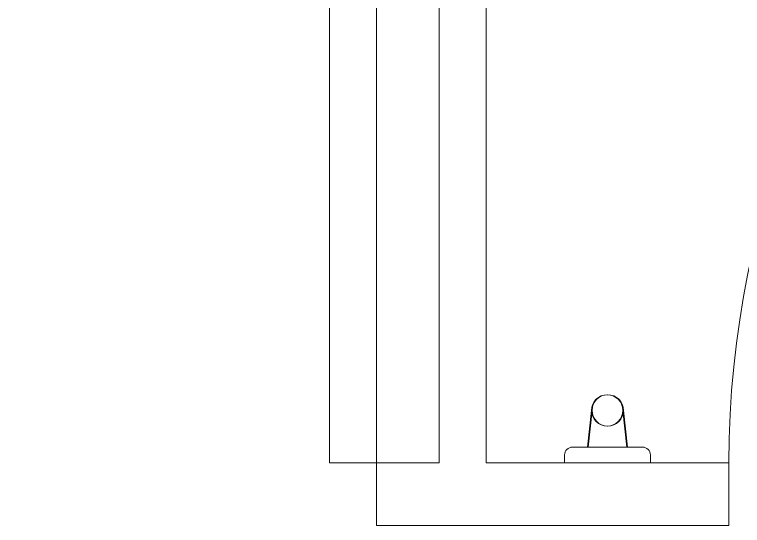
# Model space of a CAD drawing. Header units: millimetres. Extents: x 867 to 1330, y 209 to 507.
# Drawn here: x 1185.9595 to 1186.4243, y 446.0225 to 446.3488 of the extents above; entities that cross this region are included whole.
import ezdxf

# ---------------------------------------------------------------- set-up
doc = ezdxf.new("R2010")
doc.units = ezdxf.units.MM
doc.header["$LTSCALE"] = 5
doc.layers.add('I-ARQ', color=8, linetype='Continuous', lineweight=0)

msp = doc.modelspace()

# ---------------------------------------------------------------- linework, layer by layer
at = {"layer": 'I-ARQ'}
for p, q in [((1186.23066, 447.27254), (1186.23066, 446.06254)), ((1186.26066, 447.27254), (1186.26066, 446.06254)), ((1186.16066, 446.66254), (1186.16066, 446.06254)), ((1186.19066, 446.06254), (1186.19066, 446.66254)), ((1186.32546, 446.07254), (1186.32799, 446.096)), ((1186.32581, 446.07254), (1186.32833, 446.096)), ((1186.35052, 446.07254), (1186.34799, 446.096)), ((1186.35086, 446.07254), (1186.34833, 446.096)), ((1186.36058, 446.07254), (1186.31575, 446.07254)), ((1186.31575, 446.07254), (1186.36058, 446.07254)), ((1186.31075, 446.06254), (1186.31075, 446.06754)), ((1186.31075, 446.06254), (1186.31075, 446.06754)), ((1186.36558, 446.06254), (1186.36558, 446.06754)), ((1186.36558, 446.06254), (1186.36558, 446.06754)), ((1186.23066, 446.06254), (1186.16066, 446.06254)), ((1186.16066, 446.06254), (1186.19066, 446.06254)), ((1186.19066, 446.06254), (1186.19066, 446.02254)), ((1186.41566, 446.06254), (1186.26066, 446.06254)), ((1186.36558, 446.06254), (1186.31075, 446.06254)), ((1186.31075, 446.06254), (1186.36558, 446.06254)), ((1186.41566, 446.06392), (1186.41566, 446.02254)), ((1186.23066, 446.02254), (1186.19066, 446.02254)), ((1186.23066, 446.02254), (1186.26066, 446.02254)), ((1186.41566, 446.02254), (1186.26066, 446.02254))]:
    msp.add_line(p, q, dxfattribs=at)
for centre in [(1186.33799, 446.096), (1186.33833, 446.096)]:
    msp.add_circle(centre, 0.01, dxfattribs=at)
for centre, radius, start, end in [((1186.19066, 446.06254), 0.6, 90, 180), ((1187.01566, 446.06254), 0.6, 90, 180), ((1186.31575, 446.06754), 0.005, 90, 180), ((1186.31575, 446.06754), 0.005, 90, 180), ((1186.36058, 446.06754), 0.005, 0, 90), ((1186.36058, 446.06754), 0.005, 360, 90)]:
    msp.add_arc(centre, radius, start, end, dxfattribs=at)

doc.saveas('drawing.dxf')
